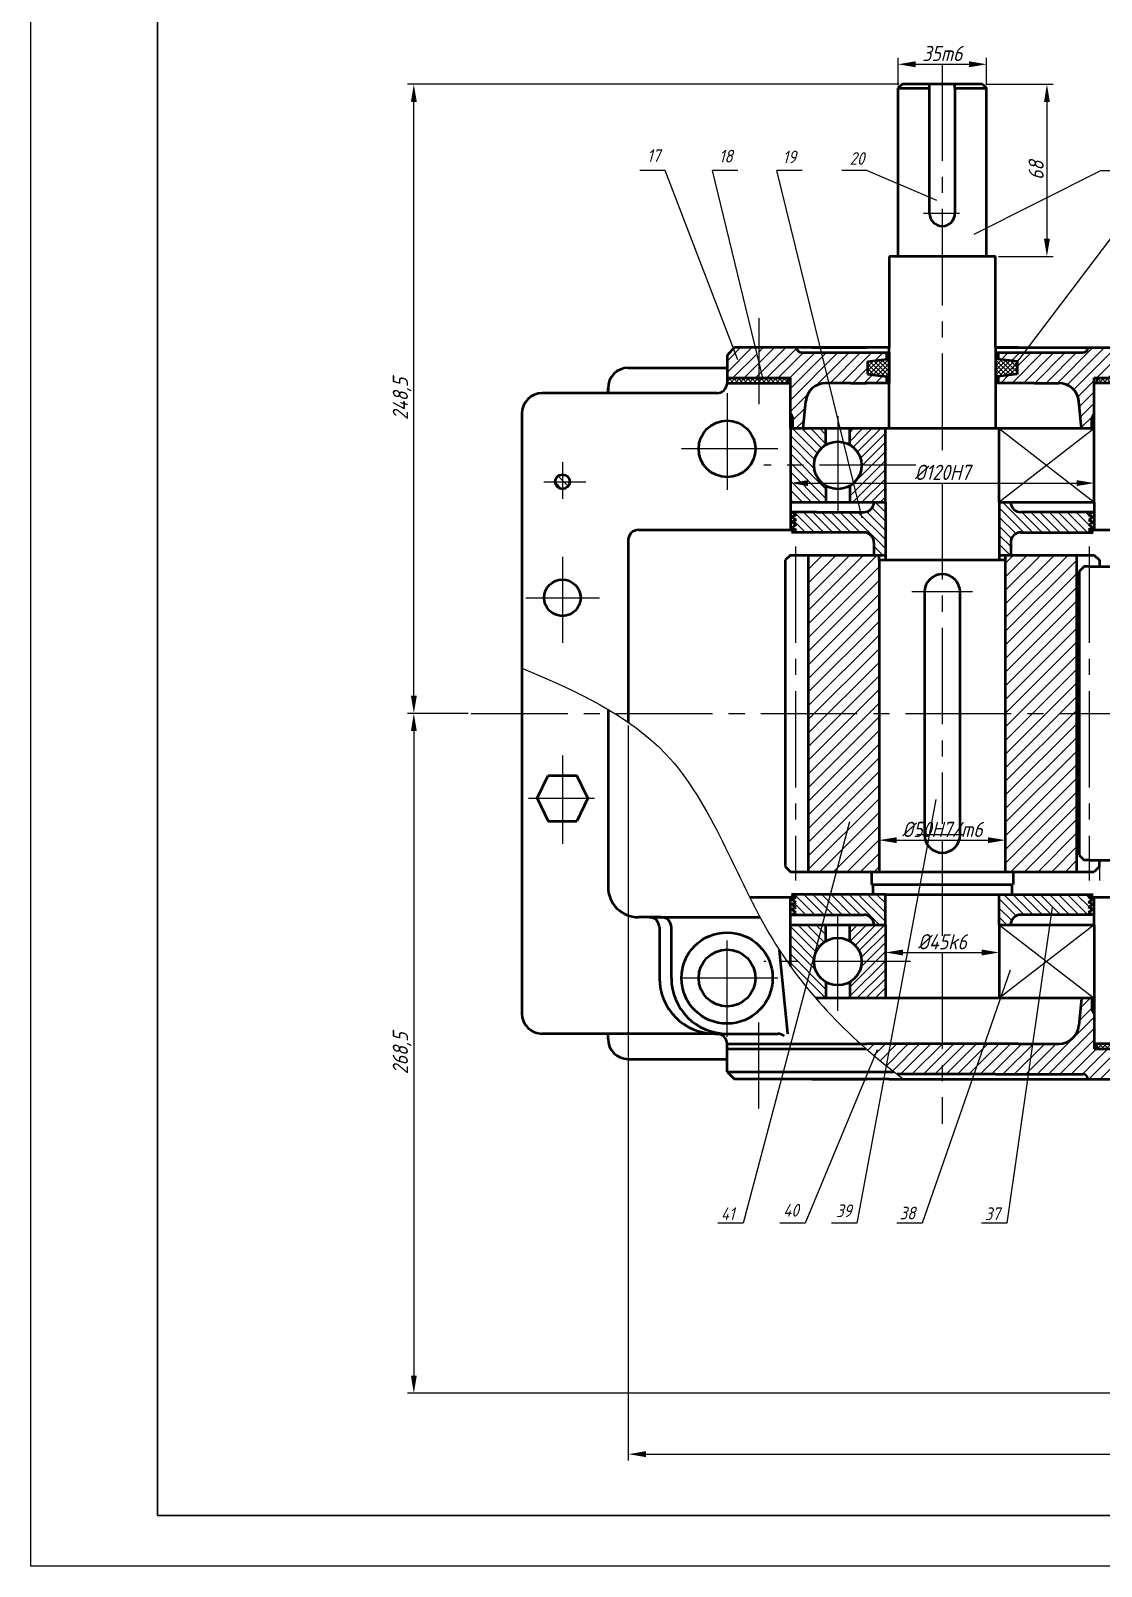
# Model space of a CAD drawing. Header units: millimetres. Extents: x 193 to 2720, y 325 to 2799.
# Drawn here: x 1878.9 to 2090.3, y 469.5 to 772.8 of the extents above; entities that cross this region are included whole.
import ezdxf

# ---------------------------------------------------------------- set-up
doc = ezdxf.new("R2010")
doc.units = ezdxf.units.MM
doc.linetypes.add('CENTER2', pattern=[28.575, 19.05, -3.175, 3.175, -3.175])
for name, color, linetype in [('标注', 191, 'Continuous'), ('点划线', 151, 'CENTER2'), ('细实线', 7, 'Continuous')]:
    doc.layers.add(name, color=color, linetype=linetype)
doc.layers.add('粗实线', color=7, linetype='Continuous', lineweight=50)
doc.layers.add('轮廓线', color=7, linetype='Continuous', lineweight=35)
doc.styles.get("Standard").update_dxf_attribs({"font": 'gbeitc.shx', "bigfont": 'gbcbig.shx'})
doc.dimstyles.new('副本 ISO-25_处理缩放', dxfattribs={"dimtxt": 3, "dimasz": 3.5, "dimexe": 1.25, "dimexo": 0.625, "dimtad": 1, "dimtoh": 1, "dimlfac": 2, "dimtxsty": 'Standard', "dimcen": 2.5, "dimadec": 0, "dimazin": 0, "dimtfac": 1, "dimtmove": 0, "dimatfit": 3, "dimfxl": 1, "dimarcsym": 0})
pattern_1 = [(45, (1850.3625, 290.43274), (-0.4490128, 0.4490128), []), (135, (1850.3625, 290.43274), (-0.4490128, -0.4490128), [])]
pattern_2 = [(45, (1850.3625, 323.762), (-1.122532, 1.122532), [])]
pattern_3 = [(135, (1850.3625, 260.745), (-0.8980256, -0.8980256), [])]
pattern_4 = [(45, (1736.8625, 502.4385), (-0.4490128, 0.4490128), []), (135, (1736.8625, 502.4385), (-0.4490128, -0.4490128), [])]

# ---------------------------------------------------------------- blocks, each defined once
blk = doc.blocks.new('*D35')
at = {"layer": 'Defpoints', "color": 0, "transparency": 16777216}
for p in [(2066.85, 762.22), (2069.4, 728.22), (2079.55, 728.22)]:
    blk.add_point(p, dxfattribs=at)
at = {"layer": '标注', "color": 0, "lineweight": -2, "transparency": 16777216}
for p, q in [((2067.47, 762.22), (2080.8, 762.22)), ((2079.55, 758.72), (2079.55, 731.72)), ((2070.02, 728.22), (2080.8, 728.22))]:
    blk.add_line(p, q, dxfattribs=at)
at = {"layer": '标注', "color": 0, "transparency": 16777216}
for points in [[(2078.97, 758.72), (2080.13, 758.72), (2079.55, 762.22)], [(2078.97, 731.72), (2080.13, 731.72), (2079.55, 728.22)]]:
    blk.add_solid(points, dxfattribs=at)
at = {"layer": '标注', "color": 0, "transparency": 16777216, "insert": (2077.42, 745.22), "char_height": 3, "attachment_point": 5, "rotation": 90}
blk.add_mtext('68', dxfattribs=at)
blk = doc.blocks.new('*D36')
at = {"layer": 'Defpoints', "color": 0, "transparency": 16777216}
for p in [(2028.9, 683.46), (2088.9, 683.46), (2088.9, 683.46)]:
    blk.add_point(p, dxfattribs=at)
at = {"layer": '标注', "color": 0, "lineweight": -2, "transparency": 16777216}
for p, q in [((2028.9, 684.08), (2028.9, 684.71)), ((2032.4, 683.46), (2085.4, 683.46)), ((2088.9, 684.08), (2088.9, 684.71))]:
    blk.add_line(p, q, dxfattribs=at)
at = {"layer": '标注', "color": 0, "transparency": 16777216}
for points in [[(2032.4, 684.04), (2032.4, 682.87), (2028.9, 683.46)], [(2085.4, 684.04), (2085.4, 682.87), (2088.9, 683.46)]]:
    blk.add_solid(points, dxfattribs=at)
at = {"layer": '标注', "color": 0, "transparency": 16777216, "insert": (2058.9, 685.58), "char_height": 3, "attachment_point": 5}
blk.add_mtext('%%C120H7', dxfattribs=at)
blk = doc.blocks.new('*D37')
at = {"layer": 'Defpoints', "color": 0, "transparency": 16777216}
for p in [(2046.4, 612.95), (2071.4, 612.95), (2071.4, 612.95)]:
    blk.add_point(p, dxfattribs=at)
at = {"layer": '标注', "color": 0, "lineweight": -2, "transparency": 16777216}
for p, q in [((2046.4, 613.57), (2046.4, 614.2)), ((2049.9, 612.95), (2067.9, 612.95)), ((2071.4, 613.57), (2071.4, 614.2))]:
    blk.add_line(p, q, dxfattribs=at)
at = {"layer": '标注', "color": 0, "transparency": 16777216}
for points in [[(2049.9, 613.53), (2049.9, 612.36), (2046.4, 612.95)], [(2067.9, 613.53), (2067.9, 612.36), (2071.4, 612.95)]]:
    blk.add_solid(points, dxfattribs=at)
at = {"layer": '标注', "color": 0, "transparency": 16777216, "insert": (2058.9, 615.07), "char_height": 3, "attachment_point": 5}
blk.add_mtext('%%C50H7/m6', dxfattribs=at)
blk = doc.blocks.new('*D38')
at = {"layer": 'Defpoints', "color": 0, "transparency": 16777216}
for p in [(2047.65, 590.76), (2070.15, 590.76), (2070.15, 590.76)]:
    blk.add_point(p, dxfattribs=at)
at = {"layer": '标注', "color": 0, "lineweight": -2, "transparency": 16777216}
for p, q in [((2047.65, 591.38), (2047.65, 592.01)), ((2070.15, 591.38), (2070.15, 592.01)), ((2051.15, 590.76), (2066.65, 590.76))]:
    blk.add_line(p, q, dxfattribs=at)
at = {"layer": '标注', "color": 0, "transparency": 16777216}
for points in [[(2051.15, 591.34), (2051.15, 590.17), (2047.65, 590.76)], [(2066.65, 591.34), (2066.65, 590.17), (2070.15, 590.76)]]:
    blk.add_solid(points, dxfattribs=at)
at = {"layer": '标注', "color": 0, "transparency": 16777216, "insert": (2058.9, 592.88), "char_height": 3, "attachment_point": 5}
blk.add_mtext('%%C45k6', dxfattribs=at)
blk = doc.blocks.new('*D44')
at = {"layer": 'Defpoints', "color": 0, "transparency": 16777216}
for p in [(1965.91, 637.97), (1954.56, 503.72), (2165.2, 503.72)]:
    blk.add_point(p, dxfattribs=at)
at = {"layer": '标注', "color": 0, "lineweight": -2, "transparency": 16777216}
for p, q in [((1965.28, 637.97), (1953.31, 637.97)), ((1954.56, 634.47), (1954.56, 507.22)), ((2164.57, 503.72), (1953.31, 503.72))]:
    blk.add_line(p, q, dxfattribs=at)
at = {"layer": '标注', "color": 0, "transparency": 16777216}
for points in [[(1953.98, 634.47), (1955.15, 634.47), (1954.56, 637.97)], [(1953.98, 507.22), (1955.15, 507.22), (1954.56, 503.72)]]:
    blk.add_solid(points, dxfattribs=at)
at = {"layer": '标注', "color": 0, "transparency": 16777216, "insert": (1952.25, 570.84), "char_height": 3, "attachment_point": 5, "rotation": 90}
blk.add_mtext('268,5', dxfattribs=at)
blk = doc.blocks.new('*D45')
at = {"layer": 'Defpoints', "color": 0, "transparency": 16777216}
for p in [(1954.56, 762.22), (2050.95, 762.22), (1965.91, 637.97)]:
    blk.add_point(p, dxfattribs=at)
at = {"layer": '标注', "color": 0, "lineweight": -2, "transparency": 16777216}
for p, q in [((2050.32, 762.22), (1953.31, 762.22)), ((1954.56, 641.47), (1954.56, 758.72)), ((1965.28, 637.97), (1953.31, 637.97))]:
    blk.add_line(p, q, dxfattribs=at)
at = {"layer": '标注', "color": 0, "transparency": 16777216}
for points in [[(1953.98, 758.72), (1955.15, 758.72), (1954.56, 762.22)], [(1953.98, 641.47), (1955.15, 641.47), (1954.56, 637.97)]]:
    blk.add_solid(points, dxfattribs=at)
at = {"layer": '标注', "color": 0, "transparency": 16777216, "insert": (1952.25, 700.09), "char_height": 3, "attachment_point": 5, "rotation": 90}
blk.add_mtext('248,5', dxfattribs=at)
blk = doc.blocks.new('*D67')
at = {"layer": 'Defpoints', "color": 0, "transparency": 16777216}
for p in [(2067.65, 766.17), (2050.15, 761.42), (2067.65, 761.42)]:
    blk.add_point(p, dxfattribs=at)
at = {"layer": '标注', "color": 0, "lineweight": -2, "transparency": 16777216}
for p, q in [((2050.15, 762.04), (2050.15, 767.42)), ((2067.65, 762.04), (2067.65, 767.42)), ((2053.65, 766.17), (2064.15, 766.17))]:
    blk.add_line(p, q, dxfattribs=at)
at = {"layer": '标注', "color": 0, "transparency": 16777216}
for points in [[(2053.65, 766.76), (2053.65, 765.59), (2050.15, 766.17)], [(2064.15, 766.76), (2064.15, 765.59), (2067.65, 766.17)]]:
    blk.add_solid(points, dxfattribs=at)
at = {"layer": '标注', "color": 0, "transparency": 16777216, "insert": (2058.9, 768.3), "char_height": 3, "attachment_point": 5}
blk.add_mtext('35m6', dxfattribs=at)
blk = doc.blocks.new('*D68')
at = {"layer": 'Defpoints', "color": 0, "transparency": 16777216}
for p in [(1996.9, 636.21), (2272.9, 603.72), (2272.9, 491.69)]:
    blk.add_point(p, dxfattribs=at)
at = {"layer": '标注', "color": 0, "lineweight": -2, "transparency": 16777216}
for p, q in [((1996.9, 635.59), (1996.9, 490.44)), ((2272.9, 603.09), (2272.9, 490.44)), ((2000.4, 491.69), (2269.4, 491.69))]:
    blk.add_line(p, q, dxfattribs=at)
at = {"layer": '标注', "color": 0, "transparency": 16777216}
for points in [[(2000.4, 492.28), (2000.4, 491.11), (1996.9, 491.69)], [(2269.4, 492.28), (2269.4, 491.11), (2272.9, 491.69)]]:
    blk.add_solid(points, dxfattribs=at)
at = {"layer": '标注', "color": 0, "transparency": 16777216, "insert": (2134.9, 493.82), "char_height": 3, "attachment_point": 5}
blk.add_mtext('552', dxfattribs=at)

msp = doc.modelspace()

# ---------------------------------------------------------------- hatches: boundary and pattern name
at = {"layer": '细实线', "transparency": 33554687}
h = msp.add_hatch(dxfattribs=at)
h.set_pattern_fill('ANSI31', color=256, scale=0.5)
h.set_pattern_definition(pattern_2)
h.paths.add_polyline_path([(2022.6489, 707.6929), (2022.0321, 710.2199), (2017.8989, 710.2199), (2016.3989, 708.7199), (2016.3989, 704.2199), (2022.6489, 704.2199)])
h.paths.add_polyline_path([(2035.0595, 709.2199), (2031.1489, 709.2199, -0.41421356), (2030.1489, 710.2199), (2022.6489, 710.2199), (2022.6489, 707.6929), (2023.4967, 704.2199), (2028.8989, 704.2199), (2028.8989, 697.2199), (2029.3989, 696.3538), (2029.3989, 694.2199), (2031.3989, 694.2199), (2031.9387, 699.6179, -0.38531359), (2035.9189, 703.2199), (2036.5378, 703.2199)])
h.paths.add_polyline_path([(2022.6489, 707.6929), (2022.6489, 704.2199), (2023.4967, 704.2199)], flags=17)
h.paths.add_polyline_path([(2044.1489, 707.4699), (2047.8989, 707.9331), (2047.8989, 709.2199), (2043.8989, 709.2199), (2035.0595, 709.2199), (2036.5378, 703.2199), (2040.7539, 703.2199), (2043.8989, 703.2199), (2047.8989, 703.2199), (2047.8989, 704.5065), (2044.1336, 704.9699)])
h.paths.add_polyline_path([(2072.3104, 709.2199), (2069.8989, 709.2199), (2069.8989, 707.9331), (2071.931, 707.6821)], flags=17)
h.paths.add_polyline_path([(2095.1489, 710.2199), (2087.6489, 710.2199, -0.41421356), (2086.6489, 709.2199), (2073.8989, 709.2199), (2072.3104, 709.2199), (2071.931, 707.6821), (2073.6489, 707.4699), (2073.6643, 704.9699), (2069.8989, 704.5065), (2069.8989, 703.2199), (2077.0439, 703.2199), (2081.879, 703.2199, -0.38531359), (2085.8591, 699.6179), (2086.3989, 694.2199), (2088.3989, 694.2199), (2088.3989, 696.3538), (2088.8989, 697.2199), (2088.8989, 704.2199), (2095.1489, 704.2199)])
h.paths.add_polyline_path([(2101.3989, 708.7199), (2099.8989, 710.2199), (2095.1489, 710.2199), (2095.1489, 704.2199), (2101.3989, 704.2199)])
h = msp.add_hatch(dxfattribs=at)
h.set_pattern_fill('ANSI37', color=256, scale=0.2)
h.set_pattern_definition(pattern_4)
h.paths.add_polyline_path([(2047.8989, 707.9331), (2044.1489, 707.4699), (2044.1413, 706.2199), (2047.8989, 706.2199)])
h.paths.add_polyline_path([(2048.3989, 707.9949), (2047.8989, 707.9331), (2047.8989, 706.2199), (2048.3882, 706.2199)])
h.paths.add_polyline_path([(2048.3882, 706.2199), (2047.8989, 706.2199), (2047.8989, 704.5065), (2048.3775, 704.4476)])
h.paths.add_polyline_path([(2047.8989, 706.2199), (2044.1413, 706.2199), (2044.1336, 704.9699), (2047.8989, 704.5065)])
h = msp.add_hatch(dxfattribs=at)
h.set_pattern_fill('ANSI37', color=256, scale=0.2)
h.set_pattern_definition(pattern_4)
h.paths.add_polyline_path([(2069.8989, 707.9331), (2073.6489, 707.4699), (2073.6566, 706.2199), (2069.8989, 706.2199)])
h.paths.add_polyline_path([(2069.3989, 707.9949), (2069.8989, 707.9331), (2069.8989, 706.2199), (2069.4097, 706.2199)])
h.paths.add_polyline_path([(2069.4097, 706.2199), (2069.8989, 706.2199), (2069.8989, 704.5065), (2069.4204, 704.4476)])
h.paths.add_polyline_path([(2069.8989, 706.2199), (2073.6566, 706.2199), (2073.6643, 704.9699), (2069.8989, 704.5065)])
h = msp.add_hatch(dxfattribs=at)
h.set_pattern_fill('ANSI37', color=256, scale=0.2)
h.set_pattern_definition(pattern_1)
h.paths.add_polyline_path([(2022.6489, 704.2199), (2016.3989, 704.2199), (2016.3989, 703.2199), (2022.6489, 703.2199)])
h.paths.add_polyline_path([(2028.3989, 704.2199), (2022.6489, 704.2199), (2022.6489, 703.2199), (2028.3989, 703.2199)])
h = msp.add_hatch(dxfattribs=at)
h.set_pattern_fill('ANSI37', color=256, scale=0.2)
h.set_pattern_definition(pattern_1)
h.paths.add_polyline_path([(2095.1489, 704.2199), (2101.3989, 704.2199), (2101.3989, 703.2199), (2095.1489, 703.2199)])
h.paths.add_polyline_path([(2089.3989, 704.2199), (2095.1489, 704.2199), (2095.1489, 703.2199), (2089.3989, 703.2199)])
h = msp.add_hatch(dxfattribs=at)
h.set_pattern_fill('ANSI31', color=256, scale=0.4, angle=90)
h.set_pattern_definition(pattern_3)
h.paths.add_polyline_path([(2035.9302, 694.2199), (2028.8989, 694.2199), (2028.8989, 686.9699), (2033.5864, 686.9699, -0.26794919), (2035.9302, 691.0294)])
h.paths.add_polyline_path([(2033.5864, 686.9699), (2028.8989, 686.9699), (2028.8989, 679.7199), (2033.8989, 679.7199), (2035.9302, 679.7199), (2035.9302, 682.9104, -0.26794919)])
h.paths.add_polyline_path([(2035.9302, 593.0294), (2035.9302, 596.2199), (2028.8989, 596.2199), (2028.8989, 588.9699), (2033.5864, 588.9699, -0.26794919)])
edge = h.paths.add_edge_path()
edge.add_line((2033.5864, 588.9699), (2028.8989, 588.9699))
edge.add_line((2028.8989, 588.9699), (2028.8989, 588.0734))
edge.add_spline(control_points=[(2028.8989, 588.0734), (2030.4732, 585.8768), (2032.1474, 583.7597), (2033.9086, 581.7199)], knot_values=[170.58414896, 170.58414896, 170.58414896, 170.58414896, 186.59295252, 186.59295252, 186.59295252, 186.59295252], degree=3, periodic=0)
edge.add_line((2033.9086, 581.7199), (2035.9302, 581.7199))
edge.add_line((2035.9302, 581.7199), (2035.9302, 584.9104))
edge.add_arc((2038.2739, 588.9699), 4.6875, 180, 240, ccw=False)
h = msp.add_hatch(dxfattribs=at)
h.set_pattern_fill('ANSI31', color=256, scale=0.4)
h.set_pattern_definition([(45, (1850.3625, 260.745), (-0.8980256, 0.8980256), [])])
h.paths.add_polyline_path([(2047.6489, 694.2199), (2040.6177, 694.2199), (2040.6177, 691.0294, -0.26794919), (2042.9614, 686.9699), (2047.6489, 686.9699), (2047.6489, 692.2199)])
h.paths.add_polyline_path([(2047.6489, 686.9699), (2042.9614, 686.9699, -0.26794919), (2040.6177, 682.9104), (2040.6177, 679.7199), (2047.6489, 679.7199)])
h.paths.add_polyline_path([(2047.6489, 596.2199), (2040.6177, 596.2199), (2040.6177, 593.0294, -0.26794919), (2042.9614, 588.9699), (2047.6489, 588.9699)])
h.paths.add_polyline_path([(2047.6489, 588.9699), (2042.9614, 588.9699, -0.26794919), (2040.6177, 584.9104), (2040.6177, 581.7199), (2047.6489, 581.7199)])
h = msp.add_hatch(dxfattribs=at)
h.set_pattern_fill('ANSI31', color=256, scale=0.4, angle=90)
h.set_pattern_definition(pattern_3)
h.paths.add_polyline_path([(1983.8989, 685.1503), (1983.8989, 683.7199), (1985.3294, 683.7199, 0.41421356)])
h.paths.add_polyline_path([(1983.8989, 685.1503, 0.41421356), (1982.4685, 683.7199), (1983.8989, 683.7199)])
h.paths.add_polyline_path([(1983.8989, 683.7199), (1982.4685, 683.7199, 0.41421356), (1983.8989, 682.2894)])
h.paths.add_polyline_path([(1985.3294, 683.7199), (1983.8989, 683.7199), (1983.8989, 682.2894, 0.41421356)])
h.paths.add_polyline_path([(2248.9626, 587.1503, 0.41421356), (2247.5321, 585.7199), (2248.9626, 585.7199)])
h.paths.add_polyline_path([(2248.9626, 587.1503), (2248.9626, 585.7199), (2250.393, 585.7199, 0.41421356)])
h.paths.add_polyline_path([(2250.393, 585.7199), (2248.9626, 585.7199), (2248.9626, 584.2894, 0.41421356)])
h.paths.add_polyline_path([(2248.9626, 585.7199), (2247.5321, 585.7199, 0.41421356), (2248.9626, 584.2894)])
h = msp.add_hatch(dxfattribs=at)
h.set_pattern_fill('ANSI31', color=256, scale=0.4, angle=90)
h.set_pattern_definition(pattern_3)
h.paths.add_polyline_path([(2034.1489, 677.7199), (2029.1489, 677.7199), (2030.015, 677.2199), (2029.1489, 676.7199), (2030.015, 676.2199), (2029.1489, 675.7199), (2030.015, 675.2199), (2029.1489, 674.7199), (2030.015, 674.2199), (2029.1489, 673.7199), (2034.1489, 673.7199), (2043.3989, 673.7199, -0.41421356), (2045.3989, 671.7199), (2045.3989, 669.2199), (2047.6489, 669.2199), (2047.6489, 679.7199), (2045.3989, 679.7199, -0.41421356), (2043.3989, 677.7199)])
h.paths.add_polyline_path([(2088.6489, 673.7199), (2087.7829, 674.2199), (2088.6489, 674.7199), (2087.7829, 675.2199), (2088.6489, 675.7199), (2087.7829, 676.2199), (2088.6489, 676.7199), (2087.7829, 677.2199), (2088.6489, 677.7199), (2074.3989, 677.7199, -0.41421356), (2072.3989, 679.7199), (2070.1489, 679.7199), (2070.1489, 673.7199), (2070.1489, 669.2199), (2072.3989, 669.2199), (2072.3989, 671.7199, -0.41421356), (2074.3989, 673.7199)])
h = msp.add_hatch(dxfattribs=at)
h.set_pattern_fill('ANSI31', color=256, scale=0.6)
h.set_pattern_definition([(45, (1850.3625, 260.745), (-1.3470384, 1.3470384), [])])
h.paths.add_polyline_path([(2046.3989, 668.2199), (2046.3989, 669.2199), (2032.3989, 669.2199), (2032.3989, 637.9699), (2046.3989, 637.9699)])
h.paths.add_polyline_path([(2046.3989, 637.9699), (2032.3989, 637.9699), (2032.3989, 606.7199), (2046.3989, 606.7199)])
h.paths.add_polyline_path([(2085.3989, 669.2199), (2071.3989, 669.2199), (2071.3989, 668.2199), (2071.3989, 637.9699), (2085.3989, 637.9699)])
h.paths.add_polyline_path([(2085.3989, 637.9699), (2071.3989, 637.9699), (2071.3989, 606.7199), (2072.8989, 606.7199), (2085.3989, 606.7199)])
h = msp.add_hatch(dxfattribs=at)
h.set_pattern_fill('ANSI31', color=256, scale=0.4, angle=90)
h.set_pattern_definition(pattern_3)
h.paths.add_polyline_path([(2029.1489, 602.2199), (2030.015, 601.7199), (2029.1489, 601.2199), (2030.015, 600.7199), (2029.1489, 600.2199), (2030.015, 599.7199), (2029.1489, 599.2199), (2030.015, 598.7199), (2029.1489, 598.2199), (2043.3989, 598.2199, -0.41421356), (2045.3989, 596.2199), (2047.6489, 596.2199), (2047.6489, 602.2199)])
h.paths.add_polyline_path([(2070.1489, 602.2199), (2070.1489, 596.2199), (2072.3989, 596.2199, -0.41421356), (2074.3989, 598.2199), (2088.6489, 598.2199), (2087.7829, 598.7199), (2088.6489, 599.2199), (2087.7829, 599.7199), (2088.6489, 600.2199), (2087.7829, 600.7199), (2088.6489, 601.2199), (2087.7829, 601.7199), (2088.6489, 602.2199)])
h = msp.add_hatch(dxfattribs=at)
h.set_pattern_fill('ANSI31', color=256, scale=0.5)
h.set_pattern_definition(pattern_2)
edge = h.paths.add_edge_path()
edge.add_spline(control_points=[(2042.7487, 572.7199), (2043.1215, 572.384), (2043.4966, 572.0507), (2043.874, 571.7199)], knot_values=[211.59370914, 211.59370914, 211.59370914, 211.59370914, 214.57436186, 214.57436186, 214.57436186, 214.57436186], degree=3, periodic=0)
edge.add_spline(control_points=[(2043.874, 571.7199), (2045.6487, 570.1641), (2047.4731, 568.6647), (2049.3387, 567.2199)], knot_values=[214.57436186, 214.57436186, 214.57436186, 214.57436186, 228.59262834, 228.59262834, 228.59262834, 228.59262834], degree=3, periodic=0)
edge.add_spline(control_points=[(2049.3387, 567.2199), (2049.5548, 567.0525), (2049.7715, 566.8858), (2049.9888, 566.7199)], knot_values=[228.59262834, 228.59262834, 228.59262834, 228.59262834, 230.21685718, 230.21685718, 230.21685718, 230.21685718], degree=3, periodic=0)
edge.add_line((2049.9888, 566.7199), (2058.8989, 566.7199))
edge.add_line((2058.8989, 566.7199), (2058.8989, 572.7199))
edge.add_line((2058.8989, 572.7199), (2043.8989, 572.7199))
edge.add_line((2043.8989, 572.7199), (2042.7487, 572.7199))
edge = h.paths.add_edge_path()
edge.add_line((2092.6489, 565.7199), (2092.6489, 571.7199))
edge.add_line((2092.6489, 571.7199), (2088.8989, 571.7199))
edge.add_line((2088.8989, 571.7199), (2088.8989, 578.7199))
edge.add_line((2088.8989, 578.7199), (2088.3989, 579.5859))
edge.add_line((2088.3989, 579.5859), (2088.3989, 581.7199))
edge.add_line((2088.3989, 581.7199), (2086.3989, 581.7199))
edge.add_line((2086.3989, 581.7199), (2085.8591, 576.3219))
edge.add_arc((2081.879, 576.7199), 4, 270, 354.289407, ccw=False)
edge.add_line((2081.879, 572.7199), (2077.0439, 572.7199))
edge.add_line((2077.0439, 572.7199), (2073.8989, 572.7199))
edge.add_line((2073.8989, 572.7199), (2058.8989, 572.7199))
edge.add_line((2058.8989, 572.7199), (2058.8989, 566.7199))
edge.add_line((2058.8989, 566.7199), (2069.3989, 566.7199))
edge.add_line((2069.3989, 566.7199), (2073.8989, 566.7199))
edge.add_line((2073.8989, 566.7199), (2086.6489, 566.7199))
edge.add_arc((2086.6489, 565.7199), 1, 0, 90, ccw=False)
edge.add_line((2087.6489, 565.7199), (2092.6489, 565.7199))
h.paths.add_polyline_path([(2092.6472, 571.7199), (2092.6472, 565.7199), (2099.8989, 565.7199), (2101.3989, 567.2199), (2101.3989, 571.7199)])
h = msp.add_hatch(dxfattribs=at)
h.set_pattern_fill('ANSI37', color=256, scale=0.2)
h.set_pattern_definition(pattern_1)
h.paths.add_polyline_path([(2092.6489, 571.7199), (2092.6489, 572.7199), (2089.3989, 572.7199), (2089.3989, 571.7199)])
h.paths.add_polyline_path([(2092.6489, 572.7199), (2092.6489, 571.7199), (2101.3989, 571.7199), (2101.3989, 572.7199)])

# ---------------------------------------------------------------- linework, layer by layer
for p, q in [((1878.9223, 469.5471), (1878.9223, 1063.5471)), ((2719.9223, 469.5471), (1878.9223, 469.5471))]:
    msp.add_line(p, q)
at = {"layer": '标注'}
for p, q in [((2004.2049, 745.1833), (1999.2049, 745.1833)), ((2018.5363, 707.8028), (2004.2049, 745.1833)), ((2023.5551, 703.9808), (2013.4971, 745.1833)), ((2018.4971, 745.1833), (2013.4971, 745.1833)), ((2043.0913, 676.6221), (2026.1983, 745.1833)), ((2031.1983, 745.1833), (2026.1983, 745.1833)), ((2044.0759, 745.1833), (2039.0759, 745.1833)), ((2044.0759, 745.1833), (2057.754, 739.324)), ((2065.1676, 732.6072), (2090.1662, 745.1833)), ((2072.6339, 705.9451), (2102.3074, 745.1833)), ((2090.1662, 745.1833), (2095.1662, 745.1833)), ((2057.64, 620.9999), (2042.0279, 537.2982)), ((2040.6004, 616.5681), (2019.5891, 537.2982)), ((2080.5715, 599.6935), (2071.6485, 537.2982)), ((2072.2985, 587.2662), (2054.9377, 537.2982)), ((2046.0124, 571.5558), (2031.8452, 537.2982)), ((2019.5891, 537.2982), (2014.5891, 537.2982)), ((2031.8452, 537.2982), (2026.8452, 537.2982)), ((2042.0279, 537.2982), (2037.0279, 537.2982)), ((2054.9377, 537.2982), (2049.9377, 537.2982)), ((2071.6485, 537.2982), (2066.6485, 537.2982))]:
    msp.add_line(p, q, dxfattribs=at)
at = {"layer": '点划线'}
for p, q in [((2058.8989, 766.1723), (2058.8989, 686.4872)), ((2062.2776, 736.7199), (2055.1747, 736.7199)), ((2022.6489, 716.0113), (2022.6489, 699.0229)), ((2016.3989, 701.204), (2016.3989, 679.6782)), ((2038.2739, 696.7071), (2038.2739, 676.9867)), ((2026.4438, 690.2199), (2005.186, 690.2199)), ((1983.8989, 687.5847), (1983.8989, 680.3447)), ((2053.6997, 686.9699), (2023.669, 686.9699)), ((1980.2304, 683.7199), (1988.5244, 683.7199)), ((2058.8989, 683.4558), (2058.8989, 616.1836)), ((2029.8989, 670.9699), (2029.8989, 604.9699)), ((2087.8989, 670.9699), (2087.8989, 604.9699)), ((1983.8989, 668.8868), (1983.8989, 651.8954)), ((2064.8867, 661.9699), (2052.901, 661.9699)), ((1976.6696, 660.8088), (1991.1889, 660.8088)), ((1965.9082, 637.9699), (2053.4619, 637.9699)), ((2053.4619, 637.9699), (2110.6384, 637.9699)), ((1983.8989, 629.6455), (1983.8989, 612.2099)), ((1977.1941, 621.2199), (1990.2249, 621.2199)), ((2063.1388, 613.9699), (2053.8556, 613.9699)), ((2058.8989, 612.9471), (2058.8989, 594.0711)), ((2089.8989, 608.9699), (2089.8989, 604.9699)), ((2038.2739, 579.2326), (2038.2739, 598.953)), ((2016.3989, 574.0833), (2016.3989, 596.2615)), ((2052.6415, 588.9699), (2023.669, 588.9699)), ((2058.8989, 590.7562), (2058.8989, 556.914)), ((2026.4438, 585.7199), (2005.186, 585.7199)), ((2022.6489, 559.9284), (2022.6489, 576.9168))]:
    msp.add_line(p, q, dxfattribs=at)
at = {"layer": '粗实线'}
for p, q in [((2050.9489, 762.2199), (2050.1489, 761.4199)), ((2050.1489, 761.4199), (2050.1489, 728.2199)), ((2050.1489, 761.4199), (2056.3989, 761.4199)), ((2066.8489, 762.2199), (2050.9489, 762.2199)), ((2058.8989, 762.2199), (2056.3989, 762.2199)), ((2056.3989, 761.4199), (2056.3989, 762.2199)), ((2056.3989, 736.7199), (2056.3989, 761.4199)), ((2061.3989, 761.4199), (2061.3989, 762.2199)), ((2061.3989, 761.4199), (2061.3989, 736.7199)), ((2061.3989, 761.4199), (2067.6489, 761.4199)), ((2066.8489, 762.2199), (2067.6489, 761.4199)), ((2067.6489, 728.2199), (2067.6489, 761.4199)), ((2069.3989, 728.2199), (2048.3989, 728.2199)), ((2048.3989, 728.2199), (2048.3989, 710.2199)), ((2069.3989, 710.2199), (2069.3989, 728.2199)), ((2017.8989, 710.2199), (2016.3989, 708.7199)), ((2048.3989, 710.2199), (2017.8989, 710.2199)), ((2033.1269, 710.2199), (2043.8989, 710.2199)), ((2048.3989, 710.2199), (2043.8989, 710.2199)), ((2048.3989, 694.2199), (2048.3989, 710.2199)), ((2069.3989, 710.2199), (2069.3989, 694.2199)), ((2073.8989, 710.2199), (2069.3989, 710.2199)), ((2069.3989, 710.2199), (2099.8989, 710.2199)), ((2073.8989, 710.2199), (2099.8989, 710.2199)), ((2016.3989, 708.7199), (2016.3989, 704.2199)), ((2031.1489, 709.2199), (2043.8989, 709.2199)), ((2043.8989, 709.2199), (2048.3989, 709.2199)), ((2044.1489, 707.4699), (2044.1336, 704.9699)), ((2044.1489, 707.4699), (2048.3989, 707.9949)), ((2047.8989, 709.2199), (2047.8989, 707.9331)), ((2047.8989, 709.2199), (2047.8989, 707.9331)), ((2048.3989, 709.2199), (2048.3989, 703.2199)), ((2048.3989, 708.5949), (2048.3989, 705.8449)), ((2069.3989, 709.2199), (2073.8989, 709.2199)), ((2069.3989, 708.5949), (2069.3989, 705.8449)), ((2073.6489, 707.4699), (2069.3989, 707.9949)), ((2069.8989, 709.2199), (2069.8989, 707.9331)), ((2069.8989, 709.2199), (2069.8989, 707.9331)), ((2073.6489, 707.4699), (2073.6643, 704.9699)), ((2073.8989, 709.2199), (2086.6489, 709.2199)), ((1996.8989, 706.2199), (2016.3989, 706.2199)), ((2016.3989, 704.2199), (2028.8989, 704.2199)), ((2016.3989, 704.2199), (2016.3989, 703.2199)), ((2028.3989, 704.2199), (2028.3989, 703.2199)), ((2028.8989, 694.2199), (2028.8989, 704.2199)), ((2044.1336, 704.9699), (2048.3989, 704.4449)), ((2047.8989, 704.5065), (2047.8989, 703.2199)), ((2047.8989, 704.5065), (2047.8989, 703.2199)), ((2073.6643, 704.9699), (2069.3989, 704.4449)), ((2069.8989, 704.5065), (2069.8989, 703.2199)), ((2069.8989, 704.5065), (2069.8989, 703.2199)), ((2088.8989, 704.2199), (2101.3989, 704.2199)), ((2088.8989, 694.2199), (2088.8989, 704.2199)), ((2089.3989, 704.2199), (2089.3989, 703.2199)), ((2014.3989, 701.2199), (1979.8989, 701.2199)), ((1992.8989, 702.2199), (1992.8989, 701.2199)), ((1992.8989, 701.2199), (1992.8989, 702.2199)), ((2016.3989, 703.2199), (2028.8989, 703.2199)), ((2016.3989, 703.2199), (2016.3989, 703.2199)), ((2040.7539, 703.2199), (2035.9189, 703.2199)), ((2040.7539, 703.2199), (2043.8989, 703.2199)), ((2048.3989, 703.2199), (2043.8989, 703.2199)), ((2077.0439, 703.2199), (2069.3989, 703.2199)), ((2077.0439, 703.2199), (2081.879, 703.2199)), ((2101.3989, 703.2199), (2088.8989, 703.2199)), ((2031.3989, 694.2199), (2031.9387, 699.6179)), ((2086.3989, 694.2199), (2085.8591, 699.6179)), ((1975.8989, 697.2199), (1975.8989, 578.7199)), ((2028.8989, 697.2199), (2029.3989, 696.3538)), ((2029.3989, 694.2199), (2029.3989, 696.3538)), ((2088.8989, 697.2199), (2088.3989, 696.3538)), ((2088.3989, 694.2199), (2088.3989, 696.3538)), ((2088.8989, 694.2199), (2028.8989, 694.2199)), ((2028.8989, 694.2199), (2028.8989, 679.7199)), ((2031.3989, 694.2199), (2031.8989, 694.2199)), ((2035.9302, 691.0294), (2035.9302, 694.2199)), ((2040.6177, 691.0294), (2040.6177, 694.2199)), ((2047.6489, 692.2199), (2047.6489, 694.2199)), ((2047.6489, 679.7199), (2047.6489, 692.2199)), ((2070.1489, 692.2199), (2070.1489, 694.2199)), ((2070.1489, 679.7199), (2070.1489, 692.2199)), ((2088.8989, 679.7199), (2088.8989, 694.2199)), ((2035.9302, 682.9104), (2035.9302, 679.7199)), ((2040.6177, 682.9104), (2040.6177, 679.7199)), ((2028.8989, 679.7199), (2033.8989, 679.7199)), ((2028.8989, 679.7199), (2028.8989, 674.2199)), ((2033.8989, 679.7199), (2047.6489, 679.7199)), ((2045.3989, 679.7199), (2045.3989, 679.7199)), ((2047.6489, 679.7199), (2047.6489, 668.2199)), ((2047.6489, 679.7199), (2047.6489, 673.7199)), ((2070.1489, 679.7199), (2083.8989, 679.7199)), ((2070.1489, 679.7199), (2070.1489, 668.2199)), ((2070.1489, 679.7199), (2070.1489, 673.7199)), ((2070.1489, 679.7199), (2088.8989, 679.7199)), ((2072.3989, 679.7199), (2072.3989, 679.7199)), ((2088.8989, 679.7199), (2088.8989, 674.2199)), ((2034.1489, 677.7199), (2029.1489, 677.7199)), ((2029.1489, 677.7199), (2030.015, 677.2199)), ((2030.015, 677.2199), (2029.1489, 676.7199)), ((2029.1489, 676.7199), (2030.015, 676.2199)), ((2034.1489, 677.7199), (2043.3989, 677.7199)), ((2088.6489, 677.7199), (2074.3989, 677.7199)), ((2088.6489, 677.7199), (2087.7829, 677.2199)), ((2087.7829, 677.2199), (2088.6489, 676.7199)), ((2088.6489, 676.7199), (2087.7829, 676.2199)), ((1998.8989, 674.2199), (2030.015, 674.2199)), ((2030.015, 676.2199), (2029.1489, 675.7199)), ((2029.1489, 675.7199), (2030.015, 675.2199)), ((2030.015, 675.2199), (2029.1489, 674.7199)), ((2029.1489, 674.7199), (2030.015, 674.2199)), ((2030.015, 674.2199), (2029.1489, 673.7199)), ((2034.1489, 673.7199), (2029.1489, 673.7199)), ((2043.3989, 673.7199), (2034.1489, 673.7199)), ((2074.3989, 673.7199), (2088.6489, 673.7199)), ((2087.7829, 676.2199), (2088.6489, 675.7199)), ((2088.6489, 675.7199), (2087.7829, 675.2199)), ((2087.7829, 675.2199), (2088.6489, 674.7199)), ((2088.6489, 674.7199), (2087.7829, 674.2199)), ((2087.7829, 674.2199), (2143.015, 674.2199)), ((2087.7829, 674.2199), (2088.6489, 673.7199)), ((1996.8989, 672.2199), (1996.8989, 636.2109)), ((2045.3989, 671.7199), (2045.3989, 669.2199)), ((2072.3989, 671.7199), (2072.3989, 669.2199)), ((2028.8989, 669.2199), (2027.8989, 668.2199)), ((2027.8989, 668.2199), (2027.8989, 607.7199)), ((2028.8989, 669.2199), (2047.6489, 669.2199)), ((2032.3989, 669.2199), (2032.3989, 606.7199)), ((2046.3989, 668.2199), (2046.3989, 669.2199)), ((2071.3989, 668.2199), (2046.3989, 668.2199)), ((2046.3989, 668.2199), (2046.3989, 606.7199)), ((2070.1489, 669.2199), (2087.8989, 669.2199)), ((2071.3989, 668.2199), (2071.3989, 669.2199)), ((2071.3989, 606.7199), (2071.3989, 668.2199)), ((2085.3989, 669.2199), (2085.3989, 606.7199)), ((2087.8989, 669.2199), (2088.8989, 669.2199)), ((2088.8989, 669.2199), (2089.8989, 668.2199)), ((2089.8989, 668.2199), (2089.8989, 666.9699)), ((2086.8989, 666.9699), (2085.8989, 665.9699)), ((2085.8989, 665.9699), (2085.8989, 609.9699)), ((2087.8989, 666.9699), (2086.8989, 666.9699)), ((2087.8989, 666.9699), (2266.8989, 666.9699)), ((2055.3989, 661.9699), (2055.3989, 613.9699)), ((2062.3989, 637.9699), (2062.3989, 661.9699)), ((1992.8989, 638.7647), (1992.8989, 603.7199)), ((2062.3989, 613.9699), (2062.3989, 637.9699)), ((1978.8914, 621.2199), (1981.088, 625.7199)), ((1981.088, 625.7199), (1986.7098, 625.7199)), ((1988.9064, 621.2199), (1986.7098, 625.7199)), ((1978.8914, 621.2199), (1981.088, 616.7199)), ((1988.9064, 621.2199), (1986.7098, 616.7199)), ((1981.088, 616.7199), (1986.7098, 616.7199)), ((2085.8989, 609.9699), (2086.8989, 608.9699)), ((2027.8989, 607.7199), (2028.8989, 606.7199)), ((2028.8989, 606.7199), (2087.8989, 606.7199)), ((2044.8989, 606.7199), (2044.8989, 604.2199)), ((2058.8989, 606.7199), (2072.8989, 606.7199)), ((2072.8989, 606.7199), (2072.8989, 604.2199)), ((2087.8989, 608.9699), (2086.8989, 608.9699)), ((2087.8989, 608.9699), (2160.6489, 608.9699)), ((2087.8989, 606.7199), (2088.8989, 606.7199)), ((2089.8989, 607.7199), (2088.8989, 606.7199)), ((2089.8989, 607.7199), (2089.8989, 608.9699)), ((2044.8989, 604.2199), (2045.1489, 604.2199)), ((2045.1489, 604.2199), (2045.1489, 602.2199)), ((2045.1489, 604.2199), (2072.6489, 604.2199)), ((2072.8989, 604.2199), (2072.6489, 604.2199)), ((2072.6489, 604.2199), (2072.6489, 602.2199)), ((2020.8436, 601.7199), (2030.015, 601.7199)), ((2028.8989, 596.2199), (2028.8989, 601.7199)), ((2047.6489, 602.2199), (2029.1489, 602.2199)), ((2030.015, 601.7199), (2029.1489, 602.2199)), ((2029.1489, 601.2199), (2030.015, 601.7199)), ((2030.015, 600.7199), (2029.1489, 601.2199)), ((2029.1489, 600.2199), (2030.015, 600.7199)), ((2047.6489, 596.2199), (2047.6489, 602.2199)), ((2047.6489, 602.2199), (2070.1489, 602.2199)), ((2058.8989, 602.2199), (2072.3989, 602.2199)), ((2058.8989, 602.2199), (2072.3989, 602.2199)), ((2070.1489, 596.2199), (2070.1489, 602.2199)), ((2070.1489, 602.2199), (2088.6489, 602.2199)), ((2087.7829, 601.7199), (2088.6489, 602.2199)), ((2087.7829, 601.7199), (2148.015, 601.7199)), ((2088.6489, 601.2199), (2087.7829, 601.7199)), ((2087.7829, 600.7199), (2088.6489, 601.2199)), ((2088.6489, 600.2199), (2087.7829, 600.7199)), ((2088.8989, 596.2199), (2088.8989, 601.7199)), ((2001.0392, 597.7199), (1998.8989, 597.7199)), ((2003.3989, 597.7199), (2001.0392, 597.7199)), ((2001.0392, 597.7199), (2003.3989, 597.7199)), ((2003.3989, 597.7199), (2004.5616, 597.7199)), ((2004.5616, 597.7199), (2022.9164, 597.7199)), ((2030.015, 599.7199), (2029.1489, 600.2199)), ((2029.1489, 599.2199), (2030.015, 599.7199)), ((2030.015, 598.7199), (2029.1489, 599.2199)), ((2029.1489, 598.2199), (2030.015, 598.7199)), ((2029.1489, 598.2199), (2043.3989, 598.2199)), ((2088.6489, 598.2199), (2074.3989, 598.2199)), ((2087.7829, 599.7199), (2088.6489, 600.2199)), ((2088.6489, 599.2199), (2087.7829, 599.7199)), ((2087.7829, 598.7199), (2088.6489, 599.2199)), ((2088.6489, 598.2199), (2087.7829, 598.7199)), ((2003.0392, 595.7199), (2003.0392, 585.7199)), ((2005.3989, 585.7199), (2005.3989, 595.7199)), ((2028.8989, 588.0734), (2028.8989, 596.2199)), ((2028.8989, 596.2199), (2047.6489, 596.2199)), ((2035.9302, 593.0294), (2035.9302, 596.2199)), ((2040.6177, 593.0294), (2040.6177, 596.2199)), ((2045.3989, 596.2199), (2045.3989, 596.2199)), ((2047.6489, 596.2199), (2047.6489, 581.7199)), ((2070.1489, 596.2199), (2070.1489, 581.7199)), ((2070.1489, 596.2199), (2088.8989, 596.2199)), ((2072.3989, 596.2199), (2072.3989, 596.2199)), ((2088.8989, 596.2199), (2088.8989, 581.7199)), ((2028.3989, 574.7199), (2026.7489, 591.22)), ((2035.9302, 584.9104), (2035.9302, 581.7199)), ((2040.6177, 584.9104), (2040.6177, 581.7199)), ((2088.8989, 581.7199), (2033.9086, 581.7199)), ((2086.3989, 581.7199), (2085.8591, 576.3219)), ((2088.3989, 581.7199), (2088.3989, 579.5859)), ((2088.8989, 578.7199), (2088.3989, 579.5859)), ((2088.8989, 581.7199), (2088.8989, 571.7199)), ((2014.3989, 574.7199), (1979.8989, 574.7199)), ((1992.8989, 573.7199), (1992.8989, 574.7199)), ((2014.0392, 574.7199), (2026.3989, 574.7199)), ((2016.3989, 571.7199), (2016.3989, 572.7199)), ((2016.3989, 572.7199), (2028.8989, 572.7199)), ((2016.3989, 572.7199), (2016.3989, 572.7199)), ((2016.3989, 571.7199), (2028.8989, 571.7199)), ((2016.3989, 567.2199), (2016.3989, 571.7199)), ((2028.8989, 572.7199), (2042.7487, 572.7199)), ((2028.8989, 571.7199), (2043.874, 571.7199)), ((2042.7487, 572.7199), (2043.8989, 572.7199)), ((2042.7487, 572.7199), (2043.8989, 572.7199)), ((2073.8989, 572.7199), (2043.8989, 572.7199)), ((2048.3989, 572.7199), (2043.8989, 572.7199)), ((2073.8989, 572.7199), (2077.0439, 572.7199)), ((2077.0439, 572.7199), (2081.879, 572.7199)), ((2092.6489, 572.7199), (2088.8989, 572.7199)), ((2088.8989, 571.7199), (2092.6489, 571.7199)), ((2089.3989, 571.7199), (2089.3989, 572.7199)), ((1996.8989, 569.7199), (2016.3989, 569.7199)), ((2016.3989, 567.2199), (2017.8989, 565.7199)), ((2016.3989, 567.2199), (2049.3387, 567.2199)), ((2048.3989, 565.7199), (2017.8989, 565.7199)), ((2033.1269, 565.7199), (2043.8989, 565.7199)), ((2048.3989, 565.7199), (2043.8989, 565.7199)), ((2048.3989, 565.7199), (2069.3989, 565.7199)), ((2069.3989, 566.7199), (2049.9888, 566.7199)), ((2069.3989, 566.7199), (2073.8989, 566.7199)), ((2069.3989, 565.7199), (2099.8989, 565.7199)), ((2073.8989, 566.7199), (2086.6489, 566.7199)), ((2073.8989, 565.7199), (2099.8989, 565.7199))]:
    msp.add_line(p, q, dxfattribs=at)
for centre, radius in [((2016.3989, 690.2199), 5.6), ((2038.2739, 686.9699), 4.6875), ((1983.8989, 683.7199), 1.4304), ((1983.8989, 660.8088), 3.6), ((2016.3989, 585.7199), 9), ((2038.2739, 588.9699), 4.6875), ((2016.3989, 585.7199), 5.6)]:
    msp.add_circle(centre, radius, dxfattribs=at)
for centre, radius, start, end in [((2058.8989, 736.7199), 2.5, 180, 0), ((2031.1489, 710.2199), 1, 180, 270), ((2086.6489, 710.2199), 1, 270, 0), ((1996.8989, 702.2199), 4, 90, 180), ((1979.8989, 697.2199), 4, 90, 180), ((2014.3989, 703.2199), 2, 270, 0), ((2035.9189, 699.2199), 4, 90, 174.289407), ((2081.879, 699.2199), 4, 5.710593, 90), ((2043.3989, 679.7199), 2, 270, 0), ((2074.3989, 679.7199), 2, 180, 270), ((1998.8989, 672.2199), 2, 90, 180), ((2043.3989, 671.7199), 2, 0, 90), ((2074.3989, 671.7199), 2, 90, 180), ((2058.8989, 661.9699), 3.5, 0, 180), ((2058.8989, 613.9699), 3.5, 180, 0), ((1998.8989, 603.7199), 6, 180, 270), ((2001.0392, 595.7199), 2, 0, 90), ((2003.3989, 595.7199), 2, 0, 90), ((2043.3989, 596.2199), 2, 0, 90), ((2074.3989, 596.2199), 2, 90, 180), ((2014.0392, 585.7199), 11, 180, 270), ((2016.3989, 585.7199), 11, 180, 270), ((1979.8989, 578.7199), 4, 180, 270), ((2081.879, 576.7199), 4, 270, 354.289407), ((1996.8989, 573.7199), 4, 180, 270), ((2014.3989, 572.7199), 2, 0, 90), ((2026.3989, 572.7199), 2, 50, 90), ((2086.6489, 565.7199), 1, 0, 90)]:
    msp.add_arc(centre, radius, start, end, dxfattribs=at)
at = {"layer": '细实线'}
for p, q in [((2070.1489, 694.2199), (2088.8989, 679.7199)), ((2088.8989, 694.2199), (2070.1489, 679.7199)), ((2045.3989, 596.2199), (2047.6489, 596.2199)), ((2070.1489, 596.2199), (2072.3989, 596.2199)), ((2070.1489, 596.2199), (2088.8989, 581.7199)), ((2088.8989, 596.2199), (2070.1489, 581.7199))]:
    msp.add_line(p, q, dxfattribs=at)
msp.add_open_spline([(1975.8989, 646.9271), (1986.5623, 642.4505), (2010.1277, 631.625), (2021.8345, 592.704), (2041.1021, 573.3081), (2051.3163, 565.7199)], degree=3, knots=[7.1716803, 7.1716803, 7.1716803, 7.1716803, 73.46399931, 157.88419785, 233.50904079, 233.50904079, 233.50904079, 233.50904079], dxfattribs=at)
at = {"layer": '轮廓线'}
for p, q in [((1903.9223, 1053.5471), (1903.9223, 479.5471)), ((1903.9223, 479.5471), (2709.9223, 479.5471))]:
    msp.add_line(p, q, dxfattribs=at)

# ---------------------------------------------------------------- texts
at = {"layer": '标注', "char_height": 2.5, "attachment_point": 1}
for s, insert in [('17', (2000.6358, 749.3688)), ('18', (2014.831, 749.2749)), ('19', (2027.3929, 749.1121)), ('20', (2040.5978, 748.8125)), ('41', (2015.1916, 540.4225)), ('40', (2027.4934, 541.1029)), ('39', (2037.9286, 541.0077)), ('38', (2050.4639, 540.5545)), ('37', (2067.2725, 540.4025))]:
    msp.add_mtext_dynamic_manual_height_columns(s, width=4.336281, gutter_width=6.25, heights=[0], dxfattribs=dict(at, insert=insert))

# ---------------------------------------------------------------- dimensions: what is measured, and where the dimension line sits
at = {"layer": '标注'}
for base, p1, p2, text, picture, middle in [((2067.6489, 766.1723), (2050.1489, 761.4199), (2067.6489, 761.4199), '<>m6', '*D67', (2058.8989, 768.2973)), ((2088.8989, 683.4558), (2028.8989, 683.4558), (2088.8989, 683.4558), '%%C120H7', '*D36', (2058.8989, 685.5808)), ((2071.3989, 612.9471), (2046.3989, 612.9471), (2071.3989, 612.9471), '%%C<>H7/m6', '*D37', (2058.8989, 615.0721)), ((2070.1489, 590.7562), (2047.6489, 590.7562), (2070.1489, 590.7562), '%%C<>k6', '*D38', (2058.8989, 592.8812))]:
    dim = msp.add_linear_dim(base=base, p1=p1, p2=p2, text=text, dimstyle='副本 ISO-25_处理缩放', dxfattribs=at)
    dim.commit()
    dim.dimension.update_dxf_attribs({"geometry": picture, "text_midpoint": middle})
for base, p1, p2, angle, picture, middle in [((1954.5619, 762.2199), (1965.9082, 637.9699), (2050.9489, 762.2199), 90, '*D45', (1952.2494, 700.0949)), ((2079.5484, 728.2199), (2066.8489, 762.2199), (2069.3989, 728.2199), 270, '*D35', (2077.4234, 745.2199)), ((1954.5619, 503.7199), (1965.9082, 637.9699), (2165.1989, 503.7199), 90, '*D44', (1952.2494, 570.8449))]:
    dim = msp.add_linear_dim(base=base, p1=p1, p2=p2, angle=angle, dimstyle='副本 ISO-25_处理缩放', dxfattribs=at)
    dim.commit()
    dim.dimension.update_dxf_attribs({"geometry": picture, "text_midpoint": middle})
dim = msp.add_linear_dim(base=(2272.8989, 491.6919), p1=(1996.8989, 636.2109), p2=(2272.8989, 603.7199), dimstyle='副本 ISO-25_处理缩放', dxfattribs=at)
dim.commit()
dim.dimension.update_dxf_attribs({"geometry": '*D68', "text_midpoint": (2134.8989, 493.8169)})

doc.saveas('drawing.dxf')
